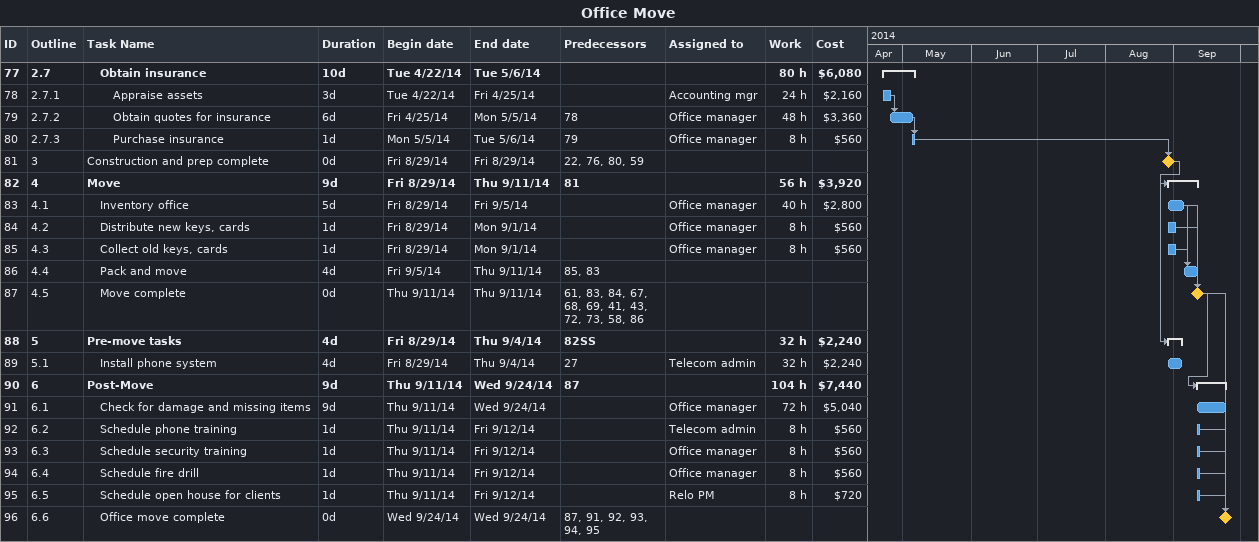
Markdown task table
Office Move

| ID | WBS | Task | Duration | Start | Finish | Predecessors | Resources | Work (h) | Cost ($) |
|---|---|---|---|---|---|---|---|---|---|
| 77 | 2.7 | **Obtain insurance** | 10d | 2014-04-22 | 2014-05-06 |  |  | 80 | 6080 |
| 78 | 2.7.1 | Appraise assets | 3d | 2014-04-22 | 2014-04-25 |  | Accounting mgr | 24 | 2160 |
| 79 | 2.7.2 | Obtain quotes for insurance | 6d | 2014-04-25 | 2014-05-05 | 78 | Office manager | 48 | 3360 |
| 80 | 2.7.3 | Purchase insurance | 1d | 2014-05-05 | 2014-05-06 | 79 | Office manager | 8 | 560 |
| 81 | 3 | Construction and prep complete | 0d | 2014-08-29 | 2014-08-29 | 22, 76, 80, 59 |  |  |  |
| 82 | 4 | **Move** | 9d | 2014-08-29 | 2014-09-11 | 81 |  | 56 | 3920 |
| 83 | 4.1 | Inventory office | 5d | 2014-08-29 | 2014-09-05 |  | Office manager | 40 | 2800 |
| 84 | 4.2 | Distribute new keys, cards | 1d | 2014-08-29 | 2014-09-01 |  | Office manager | 8 | 560 |
| 85 | 4.3 | Collect old keys, cards | 1d | 2014-08-29 | 2014-09-01 |  | Office manager | 8 | 560 |
| 86 | 4.4 | Pack and move | 4d | 2014-09-05 | 2014-09-11 | 85, 83 |  |  |  |
| 87 | 4.5 | Move complete | 0d | 2014-09-11 | 2014-09-11 | 61, 83, 84, 67, 68, 69, 41, 43, 72, 73, 58, 86 |  |  |  |
| 88 | 5 | **Pre-move tasks** | 4d | 2014-08-29 | 2014-09-04 | 82SS |  | 32 | 2240 |
| 89 | 5.1 | Install phone system | 4d | 2014-08-29 | 2014-09-04 | 27 | Telecom admin | 32 | 2240 |
| 90 | 6 | **Post-Move** | 9d | 2014-09-11 | 2014-09-24 | 87 |  | 104 | 7440 |
| 91 | 6.1 | Check for damage and missing items | 9d | 2014-09-11 | 2014-09-24 |  | Office manager | 72 | 5040 |
| 92 | 6.2 | Schedule phone training | 1d | 2014-09-11 | 2014-09-12 |  | Telecom admin | 8 | 560 |
| 93 | 6.3 | Schedule security training | 1d | 2014-09-11 | 2014-09-12 |  | Office manager | 8 | 560 |
| 94 | 6.4 | Schedule fire drill | 1d | 2014-09-11 | 2014-09-12 |  | Office manager | 8 | 560 |
| 95 | 6.5 | Schedule open house for clients | 1d | 2014-09-11 | 2014-09-12 |  | Relo PM | 8 | 720 |
| 96 | 6.6 | Office move complete | 0d | 2014-09-24 | 2014-09-24 | 87, 91, 92, 93, 94, 95 |  |  |  |
